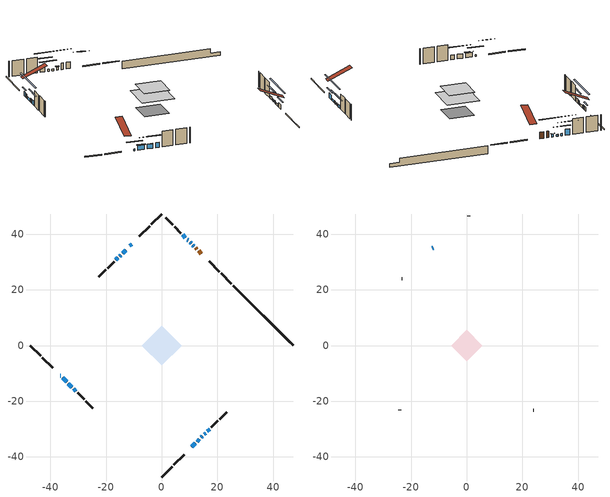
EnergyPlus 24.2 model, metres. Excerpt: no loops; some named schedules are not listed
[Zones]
conditioned space
 floor adiabatic (AdiabaticFloorConstruction): -7.16,0 0,7.16 7.16,0 0,-7.16 z3.58
 floor foundation (Slab1 construction): -5.39,0.05 -0.05,5.39 5.39,-0.05 0.05,-5.39 z-1.35
 wall outside (RimJoist1 construction): 0,-47.27 3.7,-43.57 / -47.27,0 -43.57,-3.7 / 0,47.27 -3.7,43.57 / 25.06,22.21 21.36,25.91 z1.14:1.44
 wall outside (RimJoist2 construction): 4.36,-42.91 8.05,-39.21 / -42.91,-4.36 -39.21,-8.05 / -4.36,42.91 -8.05,39.21 / 20.7,26.56 17,30.26 z1.14:1.44
 wall outside (AdiabaticWallConstruction 1): 14.23,33.03 13.27,33.99 / 12.62,34.65 12.21,35.06 z1.14:3.17
 wall outside (AdiabaticWallConstruction): -36.44,-10.82 -36.31,-10.95 z1.14:1.63; -10.82,36.44 -11.42,35.85 / -35.66,-11.61 -34.18,-13.08 z1.14:2.54; 10.83,-36.44 12.08,-35.18 z1.14:2.59; 11.55,35.71 11.19,36.07 / 14.22,-33.04 14.64,-32.63 z1.14:1.98; 12.74,-34.53 13.57,-33.7 z1.14:1.83; 10.54,36.73 10.16,37.11 z1.14:1.7; -13.02,34.24 -14.09,33.18 z1.14:1.88; -14.74,32.52 -15.15,32.12 z1.14:2.36; -33.53,-13.74 -32.32,-14.94 z1.14:2.56; -15.8,31.47 -16.48,30.78 z1.14:2.49; -31.67,-15.6 -30.88,-16.39 z1.14:2.61; 15.29,-31.97 15.78,-31.49 z1.14:1.9; 16.44,-30.83 17.19,-30.07 z1.14:2.06; 9.5,37.76 9.18,38.09 z1.14:1.8; 8.52,38.74 7.54,39.73 z1.14:3.02
 wall outside (Wall1 construction): 17.85,-29.42 20.14,-27.12 / -30.22,-17.05 -27.92,-19.34 / -17.14,30.12 -19.44,27.83 / 6.88,40.39 4.58,42.68 z1.14:6.02
 wall outside (Wall2 construction): 20.8,-26.47 23.31,-23.95 / -27.27,-20 -24.75,-22.51 / -20.09,27.17 -22.61,24.66 / 3.93,43.34 1.41,45.85 z1.14:6.02
 wall foundation (FoundationWall1 construction): 25.71,21.55,-1.35 25.71,21.55,1.14 45.11,2.16,1.14 45.11,2.16,-0.19 47.27,0,-0.19 47.27,0,-1.35
 window (WindowConstruction 11): -36.44,-10.83 -36.31,-10.95 z1.14:1.62
 window (WindowConstruction 7): -10.83,36.44 -11.42,35.85 z1.14:2.54
 window (WindowConstruction 8): -35.66,-11.61 -34.18,-13.08 z1.14:2.54
 window (WindowConstruction 9): 10.83,-36.44 12.08,-35.18 z1.14:2.59
 window (WindowConstruction 10): 11.55,35.71 11.19,36.07 z1.14:1.98
 window (WindowConstruction 13): 12.74,-34.52 13.57,-33.7 z1.14:1.83
 window (WindowConstruction 14): 10.54,36.73 10.16,37.11 z1.14:1.7
 window (WindowConstruction 15): -13.03,34.24 -14.09,33.18 z1.14:1.88
 window (WindowConstruction 12): 14.22,-33.04 14.64,-32.63 z1.14:1.98
 window (WindowConstruction 16): -14.74,32.52 -15.14,32.12 z1.14:2.36
 window (WindowConstruction): -33.53,-13.74 -32.32,-14.94 z1.14:2.56
 window (WindowConstruction 1): -15.8,31.46 -16.48,30.78 z1.14:2.49
 window (WindowConstruction 2): -31.67,-15.6 -30.88,-16.39 z1.14:2.61
 window (WindowConstruction 3): 15.29,-31.97 15.78,-31.49 z1.14:1.9
 window (WindowConstruction 4): 16.44,-30.83 17.19,-30.08 z1.14:2.05
 window (WindowConstruction 5): 9.5,37.76 9.18,38.09 z1.14:1.8
 window (WindowConstruction 6): 8.52,38.74 7.54,39.73 z1.14:3.02
 door (Door): 14.23,33.04 13.27,33.99 z1.14:3.17
 door (Door 1): 12.61,34.65 12.21,35.06 z1.14:3.17
 ceiling adiabatic (AdiabaticFloorConstruction): 0,-7.16 7.16,0 0,7.16 -7.16,0 z3.58
attic - vented
 floor to conditioned space (Floor1 construction Reversed): -5.6,0 0,5.6 5.6,0 0,-5.6 z6.02
 wall outside (AdiabaticWallConstruction): -12.07,35.19 -12.37,34.9 z1.14:2.36
 wall outside (Wall3 construction): 23.97,-23.3 24.07,-23.2 / -24.1,-23.17 -24,-23.27 / -23.26,24 -23.36,23.9 / 0.76,46.51 0.66,46.61 z1.14:6.02
 window (WindowConstruction 17): -12.08,35.19 -12.37,34.9 z1.14:2.36
 roof outside (Roof1 construction): 10.17,-37.1,6.02 4.79,-31.71,9.19 3.33,-33.17,9.19 8.71,-38.55,6.02; -37.1,-10.17,6.02 -31.71,-4.79,9.19 -33.17,-3.33,9.19 -38.55,-8.71,6.02; -10.17,37.1,6.02 -4.79,31.71,9.19 -3.33,33.17,9.19 -8.71,38.55,6.02; 14.89,32.38,6.02 9.5,26.99,9.19 10.96,25.54,9.19 16.35,30.92,6.02
shading: -34.59,-12.68 -38.17,-9.1 -38.38,-9.31 -34.8,-12.89 z4.06; -12.06,35.2 -10.18,37.08 -10.39,37.3 -12.27,35.41 z3.45; -33.97,-13.29 -35.87,-11.4 -36.08,-11.61 -34.18,-13.5 z2.83; 12.95,-34.32 9.96,-37.3 10.17,-37.51 13.16,-34.53 z3.81; 10.98,36.28 11.76,35.5 11.98,35.71 11.19,36.49 z2.28; 17.45,-29.82 8.86,-38.41 9.07,-38.62 17.66,-30.03 z7.32; 6.28,40.99 14.42,32.85 14.63,33.06 6.49,41.2 z7.19; -17.97,29.3 -9.14,38.12 -9.35,38.33 -18.18,29.51 z7.37; 16.36,-30.9 12.5,-34.77 12.71,-34.98 16.58,-31.11 z4.42; -30.6,-16.67 -35.25,-12.01 -35.46,-12.22 -30.81,-16.88 z5; -18.21,29.06 -14.07,33.19 -14.29,33.4 -18.42,29.27 z4.93; -29.15,-18.12 -33.39,-13.87 -33.6,-14.08 -29.36,-18.33 z5.05; 17.51,-29.76 13.57,-33.7 13.78,-33.91 17.72,-29.97 z4.34; 18.92,-28.35 14.71,-32.56 14.92,-32.77 19.13,-28.56 z4.5; 7.45,39.81 11.23,36.04 11.44,36.25 7.66,40.02 z4.24; 5.81,41.46 10.25,37.02 10.46,37.23 6.02,41.67 z5.46
[Building]
Building 1: Terrain=Suburbs
[Site:Location]
Quebec Intl AP_QC: Latitude {deg}=46.8; Longitude {deg}=-71.38; Time Zone {hr}=-5; Elevation {m}=74; Keep Site Location Information=Yes
[Site:GroundTemperature:Shallow]
0.0108218, -2.24938, -2.43038, -1.3578, 2.94801, 7.23376, 10.9493, 13.303, 13.5029, 11.5886, 7.96783, 3.81355
[Site:WaterMainsTemperature]
Calculation Method=Schedule; Temperature Schedule=mains temperature schedule
[Material] Roughness=Rough; Thermal Absorptance=0.9
Name | Thickness {m} | Conductivity {W/m-K} | Density {kg/m3} | Specific Heat {J/kg-K} | Solar Absorptance | Visible Absorptance
asphalt or fiberglass shingles | 0.00635 | 0.162714 | 1121.4 | 1465.45 | 0.4 | 0.4
ceiling loosefill ins | 0.0846667 | 0.0480833 | 16.02 | 1046.75 | 0.7 | 0.7
ceiling stud and cavity | 0.1397 | 0.309908 | 65.682 | 1177.47 | 0.7 | 0.7
concrete 4.0 in. | 0.1016 | 1.803125 | 2242.8 | 837.4 | 0.7 | 0.7
concrete 8.0 in. | 0.2032 | 1.803125 | 2242.8 | 837.4 | 0.7 | 0.7
door material | 0.04445 | 0.053851 | 512.64 | 1214.23 | 0.7 | 0.7
exterior vertical ins | 0.0427865 | 0.029427 | 32.04 | 1214.23 | 0.7 | 0.7
floor covering | 0.0127 | 0.0433444 | 54.468 | 1339.84 | 0.6 | 0.6
floor rigid ins; wall rigid ins | 0.512978 | 0.029427 | 32.04 | 1214.23 | 0.7 | 0.7
floor stud and cavity | 0.1397 | 1.75129 | 37.0049 | 1207.88 | 0.7 | 0.7
furniture material conditioned space 1 | 0.1524 | 0.115458 | 640.8 | 1214.23 | 0.6 | 0.6
gypsum board | 0.0127 | 0.160291 | 801 | 837.4 | 0.6 | 0.6
gypsum board 1 | 0.0127 | 0.160291 | 801 | 837.4 | 0.7 | 0.7
osb sheathing 0.5 in. | 0.0127 | 0.115458 | 512.64 | 1214.23 | 0.7 | 0.7
osb sheathing 0.75 in. | 0.01905 | 0.115458 | 512.64 | 1214.23 | 0.7 | 0.7
osb sheathing 2.0 in. | 0.0508 | 0.115458 | 512.64 | 1214.23 | 0.7 | 0.7
rim joist rigid ins | 0.051816 | 0.029427 | 32.04 | 1214.23 | 0.7 | 0.7
rim joist stud and cavity | 0.0508 | 0.185435 | 125.044 | 1163.47 | 0.6 | 0.6
rim joist stud and cavity 1 | 0.0508 | 0.0278857 | 125.044 | 1163.47 | 0.6 | 0.6
wall stud and cavity | 0.1397 | 0.0764338 | 139.0536 | 1170.24 | 0.7 | 0.7
wall stud and cavity 1 | 0.1397 | 0.0865195 | 139.0536 | 1170.24 | 0.7 | 0.7
wall stud and cavity 2 | 0.0889 | 6.1454 | 50.32683 | 1063.81 | 0.6 | 0.6
wall stud and cavity 3 | 0.0889 | 0.380278 | 52.3479 | 1209.89 | 0.7 | 0.7
wall stud and cavity 4 | 0.0889 | 0.391764 | 83.0341 | 1211.67 | 0.7 | 0.7
wood siding | 0.0254 | 0.102417 | 544.68 | 1172.36 | 0.4 | 0.4
wood siding 1 | 0.00254 | 0.102417 | 544.68 | 1172.36 | 0.4 | 0.4
wood siding 2; wood siding 3; wood siding 4 | 0.0254 | 0.102417 | 544.68 | 1172.36 | 0.7 | 0.7
[WindowMaterial:SimpleGlazingSystem]
Name | U-Factor {W/m2-K} | Solar Heat Gain Coefficient
WindowMaterial | 2.91168 | 0.63
WindowMaterial 1 | 2.94461 | 0.59
WindowMaterial 10 | 5.65586 | 0.6
WindowMaterial 11 | 3.07691 | 0.36
WindowMaterial 12 | 3.04795 | 0.45
WindowMaterial 13 | 3.01388 | 0.51
WindowMaterial 14 | 3.085993 | 0.37
WindowMaterial 15 | 2.99287 | 0.54
WindowMaterial 16 | 3.02297 | 0.49
WindowMaterial 17 | 3.04511 | 0.45
WindowMaterial 2 | 2.93155 | 0.61
WindowMaterial 3 | 3.05363 | 0.45
WindowMaterial 4 | 2.958238 | 0.57
WindowMaterial 5 | 3.032052 | 0.43
WindowMaterial 6 | 2.99855 | 0.57
WindowMaterial 7 | 4.59918 | 0.66
WindowMaterial 8 | 4.42827 | 0.67
WindowMaterial 9 | 4.52082 | 0.66
[Construction]
AdiabaticFloorConstruction: floor stud and cavity, floor rigid ins, osb sheathing 0.75 in., floor covering
AdiabaticWallConstruction: wood siding 3, wall rigid ins, wall stud and cavity 3, gypsum board
AdiabaticWallConstruction 1: wood siding 4, wall rigid ins, wall stud and cavity 3, gypsum board
Door; Door 1: door material
Floor1 construction Reversed: gypsum board, ceiling stud and cavity, ceiling loosefill ins
FoundationWall1 construction: concrete 8.0 in., gypsum board 1
furniture construction conditioned space 1: furniture material conditioned space 1
PartitionWallConstruction: gypsum board, wall stud and cavity 4, gypsum board
RimJoist1 construction: wood siding 2, rim joist rigid ins, osb sheathing 2.0 in., rim joist stud and cavity
RimJoist2 construction: wood siding 2, osb sheathing 2.0 in., rim joist stud and cavity 1
Roof1 construction: asphalt or fiberglass shingles
Slab1 construction: concrete 4.0 in.
Wall1 construction: wood siding, osb sheathing 0.5 in., wall stud and cavity, gypsum board
Wall2 construction: wood siding, osb sheathing 0.5 in., wall stud and cavity 1, gypsum board
Wall3 construction: wood siding 1, wall stud and cavity 2
WindowConstruction: WindowMaterial
WindowConstruction 1: WindowMaterial 1
WindowConstruction 10: WindowMaterial 10
WindowConstruction 11: WindowMaterial 11
WindowConstruction 12: WindowMaterial 12
WindowConstruction 13: WindowMaterial 13
WindowConstruction 14: WindowMaterial 14
WindowConstruction 15: WindowMaterial 15
WindowConstruction 16: WindowMaterial 16
WindowConstruction 17: WindowMaterial 17
WindowConstruction 2: WindowMaterial 2
WindowConstruction 3: WindowMaterial 3
WindowConstruction 4: WindowMaterial 4
WindowConstruction 5: WindowMaterial 5
WindowConstruction 6: WindowMaterial 6
WindowConstruction 7: WindowMaterial 7
WindowConstruction 8: WindowMaterial 8
WindowConstruction 9: WindowMaterial 9
[Zone] Multiplier=1; Part of Total Floor Area=Yes
Name | Volume {m3}
attic - vented | 31.9018
conditioned space | 473.5
[Space]
Name | Zone | Volume {m3}
attic - vented 1 | attic - vented | 31.9018
conditioned space 1 | conditioned space | 473.5
[ZoneInfiltration:EffectiveLeakageArea]
infil attic - vented 1: Zone or Space=attic - vented 1; Schedule=Always On Discrete; Effective Air Leakage Area {cm2}=2318.77; Stack Coefficient=0.000559833; Wind Coefficient=1.59864e-05
[ZoneMixing]
whole house fan mix: Zone or Space=attic - vented; Schedule=Always On Continuous; Design Flow Rate Calculation Method=Flow/Zone; Design Flow Rate {m3/s}=0; Source Zone or Space=conditioned space
[SurfaceProperty:ExposedFoundationPerimeter]
Slab1: Exposed Perimeter Calculation Method=TotalExposedPerimeter; Total Exposed Perimeter {m}=30.48
[InternalMass] Zone or ZoneList=conditioned space; Space or SpaceList=conditioned space 1
Name | Construction | Surface Area {m2}
furniture mass conditioned space 1 | furniture construction conditioned space 1 | 64.1838
partition wall mass | PartitionWallConstruction | 160.46
[Lights]
interior lighting: Zone or ZoneList or Space or SpaceList=conditioned space 1; Schedule=interior lighting schedule; Design Level Calculation Method=LightingLevel; Lighting Level {W}=343.2; Return Air Fraction=0; Fraction Radiant=0.6; Fraction Visible=0.2; Fraction Replaceable=1
[People]
occupants: Zone or ZoneList or Space or SpaceList=conditioned space 1; Number of People Schedule=occupants schedule; Number of People Calculation Method=People; Number of People=3; Fraction Radiant=0.314171; Sensible Heat Fraction=0.56303; Activity Level Schedule=occupants activity schedule; Carbon Dioxide Generation Rate {m3/s-W}=0; Enable ASHRAE 55 Comfort Warnings=No; Mean Radiant Temperature Calculation Type=EnclosureAveraged
[ElectricEquipment] Zone or ZoneList or Space or SpaceList=conditioned space 1; Design Level Calculation Method=EquipmentLevel
Name | Schedule | Design Level {W} | Fraction Latent | Fraction Radiant | Fraction Lost
clothes dryer | clothes dryer schedule | 140.772 | 0.015 | 0.081 | 0.85
clothes washer | clothes washer schedule | 32.1985 | 0.03 | 0.162 | 0.7
cooking range | cooking range schedule | 215.147 | 0.08 | 0.432 | 0.2
dishwasher | dishwasher schedule | 66.8632 | 0.3 | 0.18 | 0.4
fridge | fridge schedule | 72.9452 | 0 | 0.6 | 0
mech vent bath fan 0 | mech vent bath fan 0 schedule | 50.2 | 0 | 0 | 1
mech vent house fan | mech vent house fan schedule | 0 | 0 | 0 | 1
mech vent house fan cfis | mech vent house fan cfis schedule | 0 | 0 | 0 | 0
mech vent range fan 0 | mech vent range fan 0 schedule | 57 | 0 | 0 | 1
misc plug loads | misc plug loads schedule | 494.7 | 0.045 | 0.513 | 0.1
whole house fan | Always On Discrete | 0 | 0 | 0 | 1
[OtherEquipment] Zone or ZoneList or Space or SpaceList=conditioned space 1; Design Level Calculation Method=EquipmentLevel
Name | Fuel Type | Schedule | Design Level {W} | Fraction Latent | Fraction Radiant | Fraction Lost
clothes dryer 1 | Electricity | clothes dryer schedule | 0 | 0.015 | 0.081 | 0.85
cooking range 1 | Electricity | cooking range schedule | 0 | 0.08 | 0.432 | 0.2
general water use latent | None | general water use schedule | 62.594 | 1 | 0 | 0
general water use sensible | None | general water use schedule | -61.6891 | 0 | 0.6 | 0
mech vent house fan latent load | None | Always On Discrete | 0 | 1 | 0 | 0
mech vent house fan sensible load | None | Always On Discrete | 0 | 0 | 0 | 0
water heater energy adjustment1 | Electricity | Always On Discrete | 0.01 | 0 | 0 | 1
[ZoneInfiltration:DesignFlowRate] Zone or ZoneList or Space or SpaceList=conditioned space 1; Schedule=Always On Discrete; Design Flow Rate Calculation Method=Flow/Zone; Design Flow Rate {m3/s}=0
infil flow; natural vent flow; whole house fan flow
[ZoneControl:Thermostat]
conditioned space Thermostat: Zone or ZoneList=conditioned space; Control Type Schedule=conditioned space Thermostat Schedule; Control 1=conditioned space temperature setpoint; Temperature Difference Between Cutout And Setpoint {deltaC}=0
[ThermostatSetpoint:DualSetpoint]
conditioned space temperature setpoint: Heating Setpoint Temperature Schedule=heating setpoint; Cooling Setpoint Temperature Schedule=cooling setpoint
[Zone equipment]
conditioned space: electric baseboard
[Foundation:Kiva]
Foundation Kiva 1: Initial Indoor Air Temperature {C}=18; Wall Height Above Grade {m}=1.14001; Wall Depth Below Slab {m}=0.2032; Custom Block Material Name 1=exterior vertical ins; Custom Block Depth 1 {m}=2.49; Custom Block X Position 1 {m}=0.2159; Custom Block Z Position 1 {m}=0
[Foundation:Kiva:Settings]
Soil Conductivity {W/m-K}=0.849921; Soil Density {kg/m3}=1842.3; Soil Specific Heat {J/kg-K}=418.7; Ground Solar Absorptivity=0.9; Ground Thermal Absorptivity=0.9; Ground Surface Roughness {m}=0.03; Far-Field Width {m}=40; Deep-Ground Boundary Condition=ZeroFlux; Deep-Ground Depth {m}=40; Minimum Cell Dimension {m}=0.2; Maximum Cell Growth Coefficient=3; Simulation Timestep=Timestep
[Exterior:Lights]
exterior lighting: Schedule=exterior lighting schedule; Design Level {W}=75.6
[EnergyManagementSystem:Sensor] Output:Variable or Output:Meter Index Key=conditioned space
Name | Output:Variable or Output:Meter
conditioned_space_clg_unmet_s | Zone Cooling Setpoint Not Met Time
conditioned_space_htg_unmet_s | Zone Heating Setpoint Not Met Time
fridge_tin_s; tin_s; tin_s_1 | Zone Mean Air Temperature
tout_s | Zone Outdoor Air Drybulb Temperature
win_s | Zone Air Humidity Ratio
[Schedule:Constant]
Name | Hourly Value
Always On Continuous; mech vent house fan schedule; mech vent house fan cfis schedule; Always On Discrete | 1
occupants activity schedule | 117.228
fridge schedule | 0
[Schedule:Week:Daily]
interior lighting schedule Week Rule - Jan1-Jan27: interior lighting schedule day, interior lighting schedule day, interior lighting schedule day, interior lighting schedule day, interior lighting schedule day, interior lighting schedule day, interior lighting schedule day, interior lighting schedule default day, interior lighting schedule default day, interior lighting schedule default day, interior lighting schedule default day, interior lighting schedule default day
interior lighting schedule Week Rule - Jan28-Feb3: interior lighting schedule day, interior lighting schedule day, interior lighting schedule day, interior lighting schedule day, interior lighting schedule day 1, interior lighting schedule day 1, interior lighting schedule day 1, interior lighting schedule default day, interior lighting schedule default day, interior lighting schedule default day, interior lighting schedule default day, interior lighting schedule default day
interior lighting schedule Week Rule - Feb4-Feb24: interior lighting schedule day 1, interior lighting schedule day 1, interior lighting schedule day 1, interior lighting schedule day 1, interior lighting schedule day 1, interior lighting schedule day 1, interior lighting schedule day 1, interior lighting schedule default day, interior lighting schedule default day, interior lighting schedule default day, interior lighting schedule default day, interior lighting schedule default day
interior lighting schedule Week Rule - Feb25-Mar3: interior lighting schedule day 1, interior lighting schedule day 1, interior lighting schedule day 1, interior lighting schedule day 1, interior lighting schedule day 2, interior lighting schedule day 2, interior lighting schedule day 2, interior lighting schedule default day, interior lighting schedule default day, interior lighting schedule default day, interior lighting schedule default day, interior lighting schedule default day
interior lighting schedule Week Rule - Mar4-Mar31: interior lighting schedule day 2, interior lighting schedule day 2, interior lighting schedule day 2, interior lighting schedule day 2, interior lighting schedule day 2, interior lighting schedule day 2, interior lighting schedule day 2, interior lighting schedule default day, interior lighting schedule default day, interior lighting schedule default day, interior lighting schedule default day, interior lighting schedule default day
interior lighting schedule Week Rule - Apr1-Apr28: interior lighting schedule day 3, interior lighting schedule day 3, interior lighting schedule day 3, interior lighting schedule day 3, interior lighting schedule day 3, interior lighting schedule day 3, interior lighting schedule day 3, interior lighting schedule default day, interior lighting schedule default day, interior lighting schedule default day, interior lighting schedule default day, interior lighting schedule default day
interior lighting schedule Week Rule - Apr29-May5: interior lighting schedule day 3, interior lighting schedule day 3, interior lighting schedule day 4, interior lighting schedule day 4, interior lighting schedule day 4, interior lighting schedule day 4, interior lighting schedule day 4, interior lighting schedule default day, interior lighting schedule default day, interior lighting schedule default day, interior lighting schedule default day, interior lighting schedule default day
interior lighting schedule Week Rule - May6-May26: interior lighting schedule day 4, interior lighting schedule day 4, interior lighting schedule day 4, interior lighting schedule day 4, interior lighting schedule day 4, interior lighting schedule day 4, interior lighting schedule day 4, interior lighting schedule default day, interior lighting schedule default day, interior lighting schedule default day, interior lighting schedule default day, interior lighting schedule default day
interior lighting schedule Week Rule - May27-Jun2: interior lighting schedule day 4, interior lighting schedule day 4, interior lighting schedule day 4, interior lighting schedule day 4, interior lighting schedule day 4, interior lighting schedule day 5, interior lighting schedule day 5, interior lighting schedule default day, interior lighting schedule default day, interior lighting schedule default day, interior lighting schedule default day, interior lighting schedule default day
interior lighting schedule Week Rule - Jun3-Jun30: interior lighting schedule day 5, interior lighting schedule day 5, interior lighting schedule day 5, interior lighting schedule day 5, interior lighting schedule day 5, interior lighting schedule day 5, interior lighting schedule day 5, interior lighting schedule default day, interior lighting schedule default day, interior lighting schedule default day, interior lighting schedule default day, interior lighting schedule default day
interior lighting schedule Week Rule - Jul1-Jul28: interior lighting schedule day 6, interior lighting schedule day 6, interior lighting schedule day 6, interior lighting schedule day 6, interior lighting schedule day 6, interior lighting schedule day 6, interior lighting schedule day 6, interior lighting schedule default day, interior lighting schedule default day, interior lighting schedule default day, interior lighting schedule default day, interior lighting schedule default day
interior lighting schedule Week Rule - Jul29-Aug4: interior lighting schedule day 6, interior lighting schedule day 6, interior lighting schedule day 6, interior lighting schedule day 7, interior lighting schedule day 7, interior lighting schedule day 7, interior lighting schedule day 7, interior lighting schedule default day, interior lighting schedule default day, interior lighting schedule default day, interior lighting schedule default day, interior lighting schedule default day
interior lighting schedule Week Rule - Aug5-Aug25: interior lighting schedule day 7, interior lighting schedule day 7, interior lighting schedule day 7, interior lighting schedule day 7, interior lighting schedule day 7, interior lighting schedule day 7, interior lighting schedule day 7, interior lighting schedule default day, interior lighting schedule default day, interior lighting schedule default day, interior lighting schedule default day, interior lighting schedule default day
interior lighting schedule Week Rule - Aug26-Sep1: interior lighting schedule day 7, interior lighting schedule day 7, interior lighting schedule day 7, interior lighting schedule day 7, interior lighting schedule day 7, interior lighting schedule day 7, interior lighting schedule day 8, interior lighting schedule default day, interior lighting schedule default day, interior lighting schedule default day, interior lighting schedule default day, interior lighting schedule default day
interior lighting schedule Week Rule - Sep2-Sep29: interior lighting schedule day 8, interior lighting schedule day 8, interior lighting schedule day 8, interior lighting schedule day 8, interior lighting schedule day 8, interior lighting schedule day 8, interior lighting schedule day 8, interior lighting schedule default day, interior lighting schedule default day, interior lighting schedule default day, interior lighting schedule default day, interior lighting schedule default day
interior lighting schedule Week Rule - Sep30-Oct6: interior lighting schedule day 8, interior lighting schedule day 9, interior lighting schedule day 9, interior lighting schedule day 9, interior lighting schedule day 9, interior lighting schedule day 9, interior lighting schedule day 9, interior lighting schedule default day, interior lighting schedule default day, interior lighting schedule default day, interior lighting schedule default day, interior lighting schedule default day
interior lighting schedule Week Rule - Oct7-Oct27: interior lighting schedule day 9, interior lighting schedule day 9, interior lighting schedule day 9, interior lighting schedule day 9, interior lighting schedule day 9, interior lighting schedule day 9, interior lighting schedule day 9, interior lighting schedule default day, interior lighting schedule default day, interior lighting schedule default day, interior lighting schedule default day, interior lighting schedule default day
interior lighting schedule Week Rule - Oct28-Nov3: interior lighting schedule day 9, interior lighting schedule day 9, interior lighting schedule day 9, interior lighting schedule day 9, interior lighting schedule day 10, interior lighting schedule day 10, interior lighting schedule day 10, interior lighting schedule default day, interior lighting schedule default day, interior lighting schedule default day, interior lighting schedule default day, interior lighting schedule default day
interior lighting schedule Week Rule - Nov4-Nov24: interior lighting schedule day 10, interior lighting schedule day 10, interior lighting schedule day 10, interior lighting schedule day 10, interior lighting schedule day 10, interior lighting schedule day 10, interior lighting schedule day 10, interior lighting schedule default day, interior lighting schedule default day, interior lighting schedule default day, interior lighting schedule default day, interior lighting schedule default day
interior lighting schedule Week Rule - Nov25-Dec1: interior lighting schedule day 10, interior lighting schedule day 10, interior lighting schedule day 10, interior lighting schedule day 10, interior lighting schedule day 10, interior lighting schedule day 10, interior lighting schedule day 11, interior lighting schedule default day, interior lighting schedule default day, interior lighting schedule default day, interior lighting schedule default day, interior lighting schedule default day
interior lighting schedule Week Rule - Dec2-Dec31: interior lighting schedule day 11, interior lighting schedule day 11, interior lighting schedule day 11, interior lighting schedule day 11, interior lighting schedule day 11, interior lighting schedule day 11, interior lighting schedule day 11, interior lighting schedule default day, interior lighting schedule default day, interior lighting schedule default day, interior lighting schedule default day, interior lighting schedule default day
occupants schedule Week Rule - Jan1-Dec31: occupants schedule day, occupants schedule day, occupants schedule day, occupants schedule day, occupants schedule day, occupants schedule day, occupants schedule day, occupants schedule default day, occupants schedule default day, occupants schedule default day, occupants schedule default day, occupants schedule default day
clothes dryer schedule Week Rule - Jan1-Dec31: clothes dryer schedule day, clothes dryer schedule day, clothes dryer schedule day, clothes dryer schedule day, clothes dryer schedule day, clothes dryer schedule day, clothes dryer schedule day, clothes dryer schedule default day, clothes dryer schedule default day, clothes dryer schedule default day, clothes dryer schedule default day, clothes dryer schedule default day
clothes washer schedule Week Rule - Jan1-Dec31: clothes washer schedule day, clothes washer schedule day, clothes washer schedule day, clothes washer schedule day, clothes washer schedule day, clothes washer schedule day, clothes washer schedule day, clothes washer schedule default day, clothes washer schedule default day, clothes washer schedule default day, clothes washer schedule default day, clothes washer schedule default day
cooking range schedule Week Rule - Jan1-Dec31: cooking range schedule day, cooking range schedule day, cooking range schedule day, cooking range schedule day, cooking range schedule day, cooking range schedule day, cooking range schedule day, cooking range schedule default day, cooking range schedule default day, cooking range schedule default day, cooking range schedule default day, cooking range schedule default day
dishwasher schedule Week Rule - Jan1-Dec31: dishwasher schedule day, dishwasher schedule day, dishwasher schedule day, dishwasher schedule day, dishwasher schedule day, dishwasher schedule day, dishwasher schedule day, dishwasher schedule default day, dishwasher schedule default day, dishwasher schedule default day, dishwasher schedule default day, dishwasher schedule default day
mech vent bath fan 0 schedule Week Rule - Jan1-Dec31: mech vent bath fan 0 schedule day, mech vent bath fan 0 schedule day, mech vent bath fan 0 schedule day, mech vent bath fan 0 schedule day, mech vent bath fan 0 schedule day, mech vent bath fan 0 schedule day, mech vent bath fan 0 schedule day, mech vent bath fan 0 schedule default day, mech vent bath fan 0 schedule default day, mech vent bath fan 0 schedule default day, mech vent bath fan 0 schedule default day, mech vent bath fan 0 schedule default day
mech vent range fan 0 schedule Week Rule - Jan1-Dec31: mech vent range fan 0 schedule day, mech vent range fan 0 schedule day, mech vent range fan 0 schedule day, mech vent range fan 0 schedule day, mech vent range fan 0 schedule day, mech vent range fan 0 schedule day, mech vent range fan 0 schedule day, mech vent range fan 0 schedule default day, mech vent range fan 0 schedule default day, mech vent range fan 0 schedule default day, mech vent range fan 0 schedule default day, mech vent range fan 0 schedule default day
misc plug loads schedule Week Rule - Jan1-Dec31: misc plug loads schedule day, misc plug loads schedule day, misc plug loads schedule day, misc plug loads schedule day, misc plug loads schedule day, misc plug loads schedule day, misc plug loads schedule day, misc plug loads schedule default day, misc plug loads schedule default day, misc plug loads schedule default day, misc plug loads schedule default day, misc plug loads schedule default day
general water use schedule Week Rule - Jan1-Dec31: general water use schedule day, general water use schedule day, general water use schedule day, general water use schedule day, general water use schedule day, general water use schedule day, general water use schedule day, general water use schedule default day, general water use schedule default day, general water use schedule default day, general water use schedule default day, general water use schedule default day
exterior lighting schedule Week Rule - Jan1-Jan27: exterior lighting schedule day, exterior lighting schedule day, exterior lighting schedule day, exterior lighting schedule day, exterior lighting schedule day, exterior lighting schedule day, exterior lighting schedule day, exterior lighting schedule default day, exterior lighting schedule default day, exterior lighting schedule default day, exterior lighting schedule default day, exterior lighting schedule default day
exterior lighting schedule Week Rule - Jan28-Feb3: exterior lighting schedule day, exterior lighting schedule day, exterior lighting schedule day, exterior lighting schedule day, exterior lighting schedule day 1, exterior lighting schedule day 1, exterior lighting schedule day 1, exterior lighting schedule default day, exterior lighting schedule default day, exterior lighting schedule default day, exterior lighting schedule default day, exterior lighting schedule default day
exterior lighting schedule Week Rule - Feb4-Feb24: exterior lighting schedule day 1, exterior lighting schedule day 1, exterior lighting schedule day 1, exterior lighting schedule day 1, exterior lighting schedule day 1, exterior lighting schedule day 1, exterior lighting schedule day 1, exterior lighting schedule default day, exterior lighting schedule default day, exterior lighting schedule default day, exterior lighting schedule default day, exterior lighting schedule default day
exterior lighting schedule Week Rule - Feb25-Mar3: exterior lighting schedule day 1, exterior lighting schedule day 1, exterior lighting schedule day 1, exterior lighting schedule day 1, exterior lighting schedule day 2, exterior lighting schedule day 2, exterior lighting schedule day 2, exterior lighting schedule default day, exterior lighting schedule default day, exterior lighting schedule default day, exterior lighting schedule default day, exterior lighting schedule default day
exterior lighting schedule Week Rule - Mar4-Mar31: exterior lighting schedule day 2, exterior lighting schedule day 2, exterior lighting schedule day 2, exterior lighting schedule day 2, exterior lighting schedule day 2, exterior lighting schedule day 2, exterior lighting schedule day 2, exterior lighting schedule default day, exterior lighting schedule default day, exterior lighting schedule default day, exterior lighting schedule default day, exterior lighting schedule default day
exterior lighting schedule Week Rule - Apr1-Apr28: exterior lighting schedule day 3, exterior lighting schedule day 3, exterior lighting schedule day 3, exterior lighting schedule day 3, exterior lighting schedule day 3, exterior lighting schedule day 3, exterior lighting schedule day 3, exterior lighting schedule default day, exterior lighting schedule default day, exterior lighting schedule default day, exterior lighting schedule default day, exterior lighting schedule default day
exterior lighting schedule Week Rule - Apr29-May5: exterior lighting schedule day 3, exterior lighting schedule day 3, exterior lighting schedule day 4, exterior lighting schedule day 4, exterior lighting schedule day 4, exterior lighting schedule day 4, exterior lighting schedule day 4, exterior lighting schedule default day, exterior lighting schedule default day, exterior lighting schedule default day, exterior lighting schedule default day, exterior lighting schedule default day
exterior lighting schedule Week Rule - May6-May26: exterior lighting schedule day 4, exterior lighting schedule day 4, exterior lighting schedule day 4, exterior lighting schedule day 4, exterior lighting schedule day 4, exterior lighting schedule day 4, exterior lighting schedule day 4, exterior lighting schedule default day, exterior lighting schedule default day, exterior lighting schedule default day, exterior lighting schedule default day, exterior lighting schedule default day
exterior lighting schedule Week Rule - May27-Jun2: exterior lighting schedule day 4, exterior lighting schedule day 4, exterior lighting schedule day 4, exterior lighting schedule day 4, exterior lighting schedule day 4, exterior lighting schedule day 5, exterior lighting schedule day 5, exterior lighting schedule default day, exterior lighting schedule default day, exterior lighting schedule default day, exterior lighting schedule default day, exterior lighting schedule default day
exterior lighting schedule Week Rule - Jun3-Jun30: exterior lighting schedule day 5, exterior lighting schedule day 5, exterior lighting schedule day 5, exterior lighting schedule day 5, exterior lighting schedule day 5, exterior lighting schedule day 5, exterior lighting schedule day 5, exterior lighting schedule default day, exterior lighting schedule default day, exterior lighting schedule default day, exterior lighting schedule default day, exterior lighting schedule default day
[Schedule:Year]
interior lighting schedule: interior lighting schedule Week Rule - Jan1-Jan27, 1, 1, 1, 27, interior lighting schedule Week Rule - Jan28-Feb3, 1, 28, 2, 3, interior lighting schedule Week Rule - Feb4-Feb24, 2, 4, 2, 24, interior lighting schedule Week Rule - Feb25-Mar3, 2, 25, 3, 3, interior lighting schedule Week Rule - Mar4-Mar31, 3, 4, 3, 31, interior lighting schedule Week Rule - Apr1-Apr28, 4, 1, 4, 28, interior lighting schedule Week Rule - Apr29-May5, 4, 29, 5, 5, interior lighting schedule Week Rule - May6-May26, 5, 6, 5, 26, interior lighting schedule Week Rule - May27-Jun2, 5, 27, 6, 2, interior lighting schedule Week Rule - Jun3-Jun30, 6, 3, 6, 30, interior lighting schedule Week Rule - Jul1-Jul28, 7, 1, 7, 28, interior lighting schedule Week Rule - Jul29-Aug4, 7, 29, 8, 4, interior lighting schedule Week Rule - Aug5-Aug25, 8, 5, 8, 25, interior lighting schedule Week Rule - Aug26-Sep1, 8, 26, 9, 1, interior lighting schedule Week Rule - Sep2-Sep29, 9, 2, 9, 29, interior lighting schedule Week Rule - Sep30-Oct6, 9, 30, 10, 6, interior lighting schedule Week Rule - Oct7-Oct27, 10, 7, 10, 27, interior lighting schedule Week Rule - Oct28-Nov3, 10, 28, 11, 3, interior lighting schedule Week Rule - Nov4-Nov24, 11, 4, 11, 24, interior lighting schedule Week Rule - Nov25-Dec1, 11, 25, 12, 1, interior lighting schedule Week Rule - Dec2-Dec31, 12, 2, 12, 31
occupants schedule: occupants schedule Week Rule - Jan1-Dec31, 1, 1, 12, 31
clothes dryer schedule: clothes dryer schedule Week Rule - Jan1-Dec31, 1, 1, 12, 31
clothes washer schedule: clothes washer schedule Week Rule - Jan1-Dec31, 1, 1, 12, 31
cooking range schedule: cooking range schedule Week Rule - Jan1-Dec31, 1, 1, 12, 31
dishwasher schedule: dishwasher schedule Week Rule - Jan1-Dec31, 1, 1, 12, 31
mech vent bath fan 0 schedule: mech vent bath fan 0 schedule Week Rule - Jan1-Dec31, 1, 1, 12, 31
mech vent range fan 0 schedule: mech vent range fan 0 schedule Week Rule - Jan1-Dec31, 1, 1, 12, 31
misc plug loads schedule: misc plug loads schedule Week Rule - Jan1-Dec31, 1, 1, 12, 31
general water use schedule: general water use schedule Week Rule - Jan1-Dec31, 1, 1, 12, 31
exterior lighting schedule: exterior lighting schedule Week Rule - Jan1-Jan27, 1, 1, 1, 27, exterior lighting schedule Week Rule - Jan28-Feb3, 1, 28, 2, 3, exterior lighting schedule Week Rule - Feb4-Feb24, 2, 4, 2, 24, exterior lighting schedule Week Rule - Feb25-Mar3, 2, 25, 3, 3, exterior lighting schedule Week Rule - Mar4-Mar31, 3, 4, 3, 31, exterior lighting schedule Week Rule - Apr1-Apr28, 4, 1, 4, 28, exterior lighting schedule Week Rule - Apr29-May5, 4, 29, 5, 5, exterior lighting schedule Week Rule - May6-May26, 5, 6, 5, 26, exterior lighting schedule Week Rule - May27-Jun2, 5, 27, 6, 2, exterior lighting schedule Week Rule - Jun3-Jun30, 6, 3, 6, 30, exterior lighting schedule Week Rule - Jul1-Jul28, 7, 1, 7, 28, exterior lighting schedule Week Rule - Jul29-Aug4, 7, 29, 8, 4, exterior lighting schedule Week Rule - Aug5-Aug25, 8, 5, 8, 25, exterior lighting schedule Week Rule - Aug26-Sep1, 8, 26, 9, 1, exterior lighting schedule Week Rule - Sep2-Sep29, 9, 2, 9, 29, exterior lighting schedule Week Rule - Sep30-Oct6, 9, 30, 10, 6, exterior lighting schedule Week Rule - Oct7-Oct27, 10, 7, 10, 27, exterior lighting schedule Week Rule - Oct28-Nov3, 10, 28, 11, 3, exterior lighting schedule Week Rule - Nov4-Nov24, 11, 4, 11, 24, exterior lighting schedule Week Rule - Nov25-Dec1, 11, 25, 12, 1, exterior lighting schedule Week Rule - Dec2-Dec31, 12, 2, 12, 31
[Schedule:Compact]
conditioned space Thermostat Schedule: Through: 12/31, For: AllDays, Until: 24:00, 4
mains temperature schedule: Through: 01/01, For: AllDays, Until: 24:00, 5.175, Through: 01/02, For: AllDays, Until: 24:00, 5.10167, Through: 01/03, For: AllDays, Until: 24:00, 5.02889, Through: 01/04, For: AllDays, Until: 24:00, 4.95778, Through: 01/05, For: AllDays, Until: 24:00, 4.88778, Through: 01/06, For: AllDays, Until: 24:00, 4.81833, Through: 01/07, For: AllDays, Until: 24:00, 4.75056, Through: 01/08, For: AllDays, Until: 24:00, 4.68389, Through: 01/09, For: AllDays, Until: 24:00, 4.61833, Through: 01/10, For: AllDays, Until: 24:00, 4.55389, Through: 01/11, For: AllDays, Until: 24:00, 4.49056, Through: 01/12, For: AllDays, Until: 24:00, 4.42889, Through: 01/13, For: AllDays, Until: 24:00, 4.36778, Through: 01/14, For: AllDays, Until: 24:00, 4.30889, Through: 01/15, For: AllDays, Until: 24:00, 4.25056, Through: 01/16, For: AllDays, Until: 24:00, 4.19389, Through: 01/17, For: AllDays, Until: 24:00, 4.13833, Through: 01/18, For: AllDays, Until: 24:00, 4.08444, Through: 01/19, For: AllDays, Until: 24:00, 4.03167, Through: 01/20, For: AllDays, Until: 24:00, 3.98056, Through: 01/21, For: AllDays, Until: 24:00, 3.93056, Through: 01/22, For: AllDays, Until: 24:00, 3.88222, Through: 01/23, For: AllDays, Until: 24:00, 3.835, Through: 01/24, For: AllDays, Until: 24:00, 3.78944, Through: 01/25, For: AllDays, Until: 24:00, 3.74556, Through: 01/26, For: AllDays, Until: 24:00, 3.70278, Through: 01/27, For: AllDays, Until: 24:00, 3.66167, Through: 01/28, For: AllDays, Until: 24:00, 3.62167, Through: 01/29, For: AllDays, Until: 24:00, 3.58389, Through: 01/30, For: AllDays, Until: 24:00, 3.54722, Through: 01/31, For: AllDays, Until: 24:00, 3.51167, Through: 02/01, For: AllDays, Until: 24:00, 3.47833, Through: 02/02, For: AllDays, Until: 24:00, 3.44611, Through: 02/03, For: AllDays, Until: 24:00, 3.41556, Through: 02/04, For: AllDays, Until: 24:00, 3.38667, Through: 02/05, For: AllDays, Until: 24:00, 3.35944, Through: 02/06, For: AllDays, Until: 24:00, 3.33389, Through: 02/07, For: AllDays, Until: 24:00, 3.30944, Through: 02/08, For: AllDays, Until: 24:00, 3.28667, Through: 02/09, For: AllDays, Until: 24:00, 3.26611, Through: 02/10, For: AllDays, Until: 24:00, 3.24667, Through: 02/11, For: AllDays, Until: 24:00, 3.22889, Through: 02/12, For: AllDays, Until: 24:00, 3.21278, Through: 02/13, For: AllDays, Until: 24:00, 3.19833, Through: 02/14, For: AllDays, Until: 24:00, 3.18556, Through: 02/15, For: AllDays, Until: 24:00, 3.17389, Through: 02/16, For: AllDays, Until: 24:00, 3.16444, Through: 02/17, For: AllDays, Until: 24:00, 3.15667, Through: 02/18, For: AllDays, Until: 24:00, 3.15056, Through: 02/19, For: AllDays, Until: 24:00, 3.14556, Through: 02/20, For: AllDays, Until: 24:00, 3.14278, Through: 02/21, For: AllDays, Until: 24:00, 3.14111, Through: 02/22, For: AllDays, Until: 24:00, 3.14167, Through: 02/23, For: AllDays, Until: 24:00, 3.14333, Through: 02/24, For: AllDays, Until: 24:00, 3.14722, Through: 02/25, For: AllDays, Until: 24:00, 3.15222, Through: 02/26, For: AllDays, Until: 24:00, 3.15944, Through: 02/27, For: AllDays, Until: 24:00, 3.16778, Through: 02/28, For: AllDays, Until: 24:00, 3.17778, Through: 03/01, For: AllDays, Until: 24:00, 3.18944, Through: 03/02, For: AllDays, Until: 24:00, 3.20333, Through: 03/03, For: AllDays, Until: 24:00, 3.21833, Through: 03/04, For: AllDays, Until: 24:00, 3.235, Through: 03/05, For: AllDays, Until: 24:00, 3.25333, Through: 03/06, For: AllDays, Until: 24:00, 3.27333, Through: 03/07, For: AllDays, Until: 24:00, 3.29444, Through: 03/08, For: AllDays, Until: 24:00, 3.31778, Through: 03/09, For: AllDays, Until: 24:00, 3.34222, Through: 03/10, For: AllDays, Until: 24:00, 3.36889, Through: 03/11, For: AllDays, Until: 24:00, 3.39667, Through: 03/12, For: AllDays, Until: 24:00, 3.42611, Through: 03/13, For: AllDays, Until: 24:00, 3.45722, Through: 03/14, For: AllDays, Until: 24:00, 3.49, Through: 03/15, For: AllDays, Until: 24:00, 3.52389, Through: 03/16, For: AllDays, Until: 24:00, 3.55944, Through: 03/17, For: AllDays, Until: 24:00, 3.59667, Through: 03/18, For: AllDays, Until: 24:00, 3.63556, Through: 03/19, For: AllDays, Until: 24:00, 3.67556, Through: 03/20, For: AllDays, Until: 24:00, 3.71722, Through: 03/21, For: AllDays, Until: 24:00, 3.76056, Through: 03/22, For: AllDays, Until: 24:00, 3.80556, Through: 03/23, For: AllDays, Until: 24:00, 3.85111, Through: 03/24, For: AllDays, Until: 24:00, 3.89889, Through: 03/25, For: AllDays, Until: 24:00, 3.94778, Through: 03/26, For: AllDays, Until: 24:00, 3.99833, Through: 03/27, For: AllDays, Until: 24:00, 4.05, Through: 03/28, For: AllDays, Until: 24:00, 4.10333, Through: 03/29, For: AllDays, Until: 24:00, 4.15778, Through: 03/30, For: AllDays, Until: 24:00, 4.21333, Through: 03/31, For: AllDays, Until: 24:00, 4.27056, Through: 04/01, For: AllDays, Until: 24:00, 4.32944, Through: 04/02, For: AllDays, Until: 24:00, 4.38889, Through: 04/03, For: AllDays, Until: 24:00, 4.45, Through: 04/04, For: AllDays, Until: 24:00, 4.51222, Through: 04/05, For: AllDays, Until: 24:00, 4.57611, Through: 04/06, For: AllDays, Until: 24:00, 4.64056, Through: 04/07, For: AllDays, Until: 24:00, 4.70667, Through: 04/08, For: AllDays, Until: 24:00, 4.77389, Through: 04/09, For: AllDays, Until: 24:00, 4.84222, Through: 04/10, For: AllDays, Until: 24:00, 4.91167, Through: 04/11, For: AllDays, Until: 24:00, 4.98278, Through: 04/12, For: AllDays, Until: 24:00, 5.05444, Through: 04/13, For: AllDays, Until: 24:00, 5.12722, Through: 04/14, For: AllDays, Until: 24:00, 5.20111, Through: 04/15, For: AllDays, Until: 24:00, 5.27611, Through: 04/16, For: AllDays, Until: 24:00, 5.35167, Through: 04/17, For: AllDays, Until: 24:00, 5.42889, Through: 04/18, For: AllDays, Until: 24:00, 5.50667, Through: 04/19, For: AllDays, Until: 24:00, 5.58556, Through: 04/20, For: AllDays, Until: 24:00, 5.665, Through: 04/21, For: AllDays, Until: 24:00, 5.74611, Through: 04/22, For: AllDays, Until: 24:00, 5.82722, Through: 04/23, For: AllDays, Until: 24:00, 5.91, Through: 04/24, For: AllDays, Until: 24:00, 5.99278, Through: 04/25, For: AllDays, Until: 24:00, 6.07722, Through: 04/26, For: AllDays, Until: 24:00, 6.16167, Through: 04/27, For: AllDays, Until: 24:00, 6.24722, Through: 04/28, For: AllDays, Until: 24:00, 6.33389, Through: 04/29, For: AllDays, Until: 24:00, 6.42056, Through: 04/30, For: AllDays, Until: 24:00, 6.50833, Through: 05/01, For: AllDays, Until: 24:00, 6.59667, Through: 05/02, For: AllDays, Until: 24:00, 6.68556, Through: 05/03, For: AllDays, Until: 24:00, 6.775, Through: 05/04, For: AllDays, Until: 24:00, 6.86556, Through: 05/05, For: AllDays, Until: 24:00, 6.95611, Through: 05/06, For: AllDays, Until: 24:00, 7.04722, Through: 05/07, For: AllDays, Until: 24:00, 7.13889, Through: 05/08, For: AllDays, Until: 24:00, 7.23111, Through: 05/09, For: AllDays, Until: 24:00, 7.32333, Through: 05/10, For: AllDays, Until: 24:00, 7.41667, Through: 05/11, For: AllDays, Until: 24:00, 7.51, Through: 05/12, For: AllDays, Until: 24:00, 7.60389, Through: 05/13, For: AllDays, Until: 24:00, 7.69778, Through: 05/14, For: AllDays, Until: 24:00, 7.79222, Through: 05/15, For: AllDays, Until: 24:00, 7.88667, Through: 05/16, For: AllDays, Until: 24:00, 7.98167, Through: 05/17, For: AllDays, Until: 24:00, 8.07667, Through: 05/18, For: AllDays, Until: 24:00, 8.17167, Through: 05/19, For: AllDays, Until: 24:00, 8.26722, Through: 05/20, For: AllDays, Until: 24:00, 8.36278, Through: 05/21, For: AllDays, Until: 24:00, 8.45833, Through: 05/22, For: AllDays, Until: 24:00, 8.55444, Through: 05/23, For: AllDays, Until: 24:00, 8.65, Through: 05/24, For: AllDays, Until: 24:00, 8.74611, Through: 05/25, For: AllDays, Until: 24:00, 8.84167, Through: 05/26, For: AllDays, Until: 24:00, 8.93722, Through: 05/27, For: AllDays, Until: 24:00, 9.03333, Through: 05/28, For: AllDays, Until: 24:00, 9.12889, Through: 05/29, For: AllDays, Until: 24:00, 9.22389, Through: 05/30, For: AllDays, Until: 24:00, 9.31944, Through: 05/31, For: AllDays, Until: 24:00, 9.41444, Through: 06/01, For: AllDays, Until: 24:00, 9.50944, Through: 06/02, For: AllDays, Until: 24:00, 9.60389, Through: 06/03, For: AllDays, Until: 24:00, 9.69833, Through: 06/04, For: AllDays, Until: 24:00, 9.79278, Through: 06/05, For: AllDays, Until: 24:00, 9.88667, Through: 06/06, For: AllDays, Until: 24:00, 9.98, Through: 06/07, For: AllDays, Until: 24:00, 10.0728, Through: 06/08, For: AllDays, Until: 24:00, 10.1656, Through: 06/09, For: AllDays, Until: 24:00, 10.2578, Through: 06/10, For: AllDays, Until: 24:00, 10.3494, Through: 06/11, For: AllDays, Until: 24:00, 10.4411, Through: 06/12, For: AllDays, Until: 24:00, 10.5317, Through: 06/13, For: AllDays, Until: 24:00, 10.6222, Through: 06/14, For: AllDays, Until: 24:00, 10.7117, Through: 06/15, For: AllDays, Until: 24:00, 10.8006, Through: 06/16, For: AllDays, Until: 24:00, 10.8889, Through: 06/17, For: AllDays, Until: 24:00, 10.9772, Through: 06/18, For: AllDays, Until: 24:00, 11.0639, Through: 06/19, For: AllDays, Until: 24:00, 11.1506, Through: 06/20, For: AllDays, Until: 24:00, 11.2361, Through: 06/21, For: AllDays, Until: 24:00, 11.3211, Through: 06/22, For: AllDays, Until: 24:00, 11.4056, Through: 06/23, For: AllDays, Until: 24:00, 11.4889, Through: 06/24, For: AllDays, Until: 24:00, 11.5711, Through: 06/25, For: AllDays, Until: 24:00, 11.6533, Through: 06/26, For: AllDays, Until: 24:00, 11.7339, Through: 06/27, For: AllDays, Until: 24:00, 11.8139, Through: 06/28, For: AllDays, Until: 24:00, 11.8928, Through: 06/29, For: AllDays, Until: 24:00, 11.9711, Through: 06/30, For: AllDays, Until: 24:00, 12.0483, Through: 07/01, For: AllDays, Until: 24:00, 12.1244, Through: 07/02, For: AllDays, Until: 24:00, 12.1994, Through: 07/03, For: AllDays, Until: 24:00, 12.2733, Through: 07/04, For: AllDays, Until: 24:00, 12.3467, Through: 07/05, For: AllDays, Until: 24:00, 12.4183, Through: 07/06, For: AllDays, Until: 24:00, 12.4894, Through: 07/07, For: AllDays, Until: 24:00, 12.5589, Through: 07/08, For: AllDays, Until: 24:00, 12.6278, Through: 07/09, For: AllDays, Until: 24:00, 12.695, Through: 07/10, For: AllDays, Until: 24:00, 12.7617, Through: 07/11, For: AllDays, Until: 24:00, 12.8267, Through: 07/12, For: AllDays, Until: 24:00, 12.8906, Through: 07/13, For: AllDays, Until: 24:00, 12.9528, Through: 07/14, For: AllDays, Until: 24:00, 13.0144, Through: 07/15, For: AllDays, Until: 24:00, 13.0744, Through: 07/16, For: AllDays, Until: 24:00, 13.1333, Through: 07/17, For: AllDays, Until: 24:00, 13.1906, Through: 07/18, For: AllDays, Until: 24:00, 13.2467, Through: 07/19, For: AllDays, Until: 24:00, 13.3017, Through: 07/20, For: AllDays, Until: 24:00, 13.355, Through: 07/21, For: AllDays, Until: 24:00, 13.4072, Through: 07/22, For: AllDays, Until: 24:00, 13.4578, Through: 07/23, For: AllDays, Until: 24:00, 13.5067, Through: 07/24, For: AllDays, Until: 24:00, 13.5544, Through: 07/25, For: AllDays, Until: 24:00, 13.6011, Through: 07/26, For: AllDays, Until: 24:00, 13.6461, Through: 07/27, For: AllDays, Until: 24:00, 13.6894, Through: 07/28, For: AllDays, Until: 24:00, 13.7317, Through: 07/29, For: AllDays, Until: 24:00, 13.7722, Through: 07/30, For: AllDays, Until: 24:00, 13.8111, Through: 07/31, For: AllDays, Until: 24:00, 13.8489, Through: 08/01, For: AllDays, Until: 24:00, 13.8844, Through: 08/02, For: AllDays, Until: 24:00, 13.9189, Through: 08/03, For: AllDays, Until: 24:00, 13.9522, Through: 08/04, For: AllDays, Until: 24:00, 13.9833, Through: 08/05, For: AllDays, Until: 24:00, 14.0133, Through: 08/06, For: AllDays, Until: 24:00, 14.0411, Through: 08/07, For: AllDays, Until: 24:00, 14.0678, Through: 08/08, For: AllDays, Until: 24:00, 14.0933, Through: 08/09, For: AllDays, Until: 24:00, 14.1167, Through: 08/10, For: AllDays, Until: 24:00, 14.1383, Through: 08/11, For: AllDays, Until: 24:00, 14.1589, Through: 08/12, For: AllDays, Until: 24:00, 14.1772, Through: 08/13, For: AllDays, Until: 24:00, 14.1944, Through: 08/14, For: AllDays, Until: 24:00, 14.21, Through: 08/15, For: AllDays, Until: 24:00, 14.2233, Through: 08/16, For: AllDays, Until: 24:00, 14.2356, Through: 08/17, For: AllDays, Until: 24:00, 14.2461, Through: 08/18, For: AllDays, Until: 24:00, 14.255, Through: 08/19, For: AllDays, Until: 24:00, 14.2622, Through: 08/20, For: AllDays, Until: 24:00, 14.2678, Through: 08/21, For: AllDays, Until: 24:00, 14.2717, Through: 08/22, For: AllDays, Until: 24:00, 14.2739, Through: 08/23, For: AllDays, Until: 24:00, 14.2744, Through: 08/24, For: AllDays, Until: 24:00, 14.2733, Through: 08/25, For: AllDays, Until: 24:00, 14.2711, Through: 08/26, For: AllDays, Until: 24:00, 14.2667, Through: 08/27, For: AllDays, Until: 24:00, 14.2606, Through: 08/28, For: AllDays, Until: 24:00, 14.2528, Through: 08/29, For: AllDays, Until: 24:00, 14.2439, Through: 08/30, For: AllDays, Until: 24:00, 14.2328, Through: 08/31, For: AllDays, Until: 24:00, 14.2206, Through: 09/01, For: AllDays, Until: 24:00, 14.2061, Through: 09/02, For: AllDays, Until: 24:00, 14.1906, Through: 09/03, For: AllDays, Until: 24:00, 14.1728, Through: 09/04, For: AllDays, Until: 24:00, 14.1539, Through: 09/05, For: AllDays, Until: 24:00, 14.1333, Through: 09/06, For: AllDays, Until: 24:00, 14.1111, Through: 09/07, For: AllDays, Until: 24:00, 14.0872, Through: 09/08, For: AllDays, Until: 24:00, 14.0617, Through: 09/09, For: AllDays, Until: 24:00, 14.035, Through: 09/10, For: AllDays, Until: 24:00, 14.0061, Through: 09/11, For: AllDays, Until: 24:00, 13.9761, Through: 09/12, For: AllDays, Until: 24:00, 13.9444, Through: 09/13, For: AllDays, Until: 24:00, 13.9111, Through: 09/14, For: AllDays, Until: 24:00, 13.8761, Through: 09/15, For: AllDays, Until: 24:00, 13.84, Through: 09/16, For: AllDays, Until: 24:00, 13.8022, Through: 09/17, For: AllDays, Until: 24:00, 13.7628, Through: 09/18, For: AllDays, Until: 24:00, 13.7217, Through: 09/19, For: AllDays, Until: 24:00, 13.6794, Through: 09/20, For: AllDays, Until: 24:00, 13.6356, Through: 09/21, For: AllDays, Until: 24:00, 13.59, Through: 09/22, For: AllDays, Until: 24:00, 13.5433, Through: 09/23, For: AllDays, Until: 24:00, 13.4956, Through: 09/24, For: AllDays, Until: 24:00, 13.4456, Through: 09/25, For: AllDays, Until: 24:00, 13.395, Through: 09/26, For: AllDays, Until: 24:00, 13.3422, Through: 09/27, For: AllDays, Until: 24:00, 13.2883, Through: 09/28, For: AllDays, Until: 24:00, 13.2333, Through: 09/29, For: AllDays, Until: 24:00, 13.1772, Through: 09/30, For: AllDays, Until: 24:00, 13.1194, Through: 10/01, For: AllDays, Until: 24:00, 13.06, Through: 10/02, For: AllDays, Until: 24:00, 13, Through: 10/03, For: AllDays, Until: 24:00, 12.9383, Through: 10/04, For: AllDays, Until: 24:00, 12.8756, Through: 10/05, For: AllDays, Until: 24:00, 12.8111, Through: 10/06, For: AllDays, Until: 24:00, 12.7456, Through: 10/07, For: AllDays, Until: 24:00, 12.6794, Through: 10/08, For: AllDays, Until: 24:00, 12.6117, Through: 10/09, For: AllDays, Until: 24:00, 12.5428, Through: 10/10, For: AllDays, Until: 24:00, 12.4728, Through: 10/11, For: AllDays, Until: 24:00, 12.4017, Through: 10/12, For: AllDays, Until: 24:00, 12.3294, Through: 10/13, For: AllDays, Until: 24:00, 12.2561, Through: 10/14, For: AllDays, Until: 24:00, 12.1817, Through: 10/15, For: AllDays, Until: 24:00, 12.1061, Through: 10/16, For: AllDays, Until: 24:00, 12.03, Through: 10/17, For: AllDays, Until: 24:00, 11.9528, Through: 10/18, For: AllDays, Until: 24:00, 11.8744, Through: 10/19, For: AllDays, Until: 24:00, 11.795, Through: 10/20, For: AllDays, Until: 24:00, 11.715, Through: 10/21, For: AllDays, Until: 24:00, 11.6339, Through: 10/22, For: AllDays, Until: 24:00, 11.5517, Through: 10/23, For: AllDays, Until: 24:00, 11.4689, Through: 10/24, For: AllDays, Until: 24:00, 11.3856, Through: 10/25, For: AllDays, Until: 24:00, 11.3011, Through: 10/26, For: AllDays, Until: 24:00, 11.2161, Through: 10/27, For: AllDays, Until: 24:00, 11.13, Through: 10/28, For: AllDays, Until: 24:00, 11.0433, Through: 10/29, For: AllDays, Until: 24:00, 10.9561, Through: 10/30, For: AllDays, Until: 24:00, 10.8683, Through: 10/31, For: AllDays, Until: 24:00, 10.7794, Through: 11/01, For: AllDays, Until: 24:00, 10.6906, Through: 11/02, For: AllDays, Until: 24:00, 10.6006, Through: 11/03, For: AllDays, Until: 24:00, 10.51, Through: 11/04, For: AllDays, Until: 24:00, 10.4194, Through: 11/05, For: AllDays, Until: 24:00, 10.3278, Through: 11/06, For: AllDays, Until: 24:00, 10.2361, Through: 11/07, For: AllDays, Until: 24:00, 10.1439, Through: 11/08, For: AllDays, Until: 24:00, 10.0511, Through: 11/09, For: AllDays, Until: 24:00, 9.95778, Through: 11/10, For: AllDays, Until: 24:00, 9.86444, Through: 11/11, For: AllDays, Until: 24:00, 9.77056, Through: 11/12, For: AllDays, Until: 24:00, 9.67611, Through: 11/13, For: AllDays, Until: 24:00, 9.58167, Through: 11/14, For: AllDays, Until: 24:00, 9.48722, Through: 11/15, For: AllDays, Until: 24:00, 9.39222, Through: 11/16, For: AllDays, Until: 24:00, 9.29667, Through: 11/17, For: AllDays, Until: 24:00, 9.20167, Through: 11/18, For: AllDays, Until: 24:00, 9.10611, Through: 11/19, For: AllDays, Until: 24:00, 9.01056, Through: 11/20, For: AllDays, Until: 24:00, 8.915, Through: 11/21, For: AllDays, Until: 24:00, 8.81889, Through: 11/22, For: AllDays, Until: 24:00, 8.72333, Through: 11/23, For: AllDays, Until: 24:00, 8.62722, Through: 11/24, For: AllDays, Until: 24:00, 8.53167, Through: 11/25, For: AllDays, Until: 24:00, 8.43611, Through: 11/26, For: AllDays, Until: 24:00, 8.34, Through: 11/27, For: AllDays, Until: 24:00, 8.245, Through: 11/28, For: AllDays, Until: 24:00, 8.14944, Through: 11/29, For: AllDays, Until: 24:00, 8.05389, Through: 11/30, For: AllDays, Until: 24:00, 7.95889, Through: 12/01, For: AllDays, Until: 24:00, 7.86444, Through: 12/02, For: AllDays, Until: 24:00, 7.76944, Through: 12/03, For: AllDays, Until: 24:00, 7.67556, Through: 12/04, For: AllDays, Until: 24:00, 7.58167, Through: 12/05, For: AllDays, Until: 24:00, 7.48778, Through: 12/06, For: AllDays, Until: 24:00, 7.39444, Through: 12/07, For: AllDays, Until: 24:00, 7.30167, Through: 12/08, For: AllDays, Until: 24:00, 7.20889, Through: 12/09, For: AllDays, Until: 24:00, 7.11722, Through: 12/10, For: AllDays, Until: 24:00, 7.02556, Through: 12/11, For: AllDays, Until: 24:00, 6.93444, Through: 12/12, For: AllDays, Until: 24:00, 6.84389, Through: 12/13, For: AllDays, Until: 24:00, 6.75389, Through: 12/14, For: AllDays, Until: 24:00, 6.66444, Through: 12/15, For: AllDays, Until: 24:00, 6.57556, Through: 12/16, For: AllDays, Until: 24:00, 6.48778, Through: 12/17, For: AllDays, Until: 24:00, 6.4, Through: 12/18, For: AllDays, Until: 24:00, 6.31333, Through: 12/19, For: AllDays, Until: 24:00, 6.22722, Through: 12/20, For: AllDays, Until: 24:00, 6.14167, Through: 12/21, For: AllDays, Until: 24:00, 6.05722, Through: 12/22, For: AllDays, Until: 24:00, 5.97333, Through: 12/23, For: AllDays, Until: 24:00, 5.89, Through: 12/24, For: AllDays, Until: 24:00, 5.80778, Through: 12/25, For: AllDays, Until: 24:00, 5.72667, Through: 12/26, For: AllDays, Until: 24:00, 5.64611, Through: 12/27, For: AllDays, Until: 24:00, 5.56667, Through: 12/28, For: AllDays, Until: 24:00, 5.48833, Through: 12/29, For: AllDays, Until: 24:00, 5.41056, Through: 12/30, For: AllDays, Until: 24:00, 5.33389, Through: 12/31, For: AllDays, Until: 24:00, 5.25778
